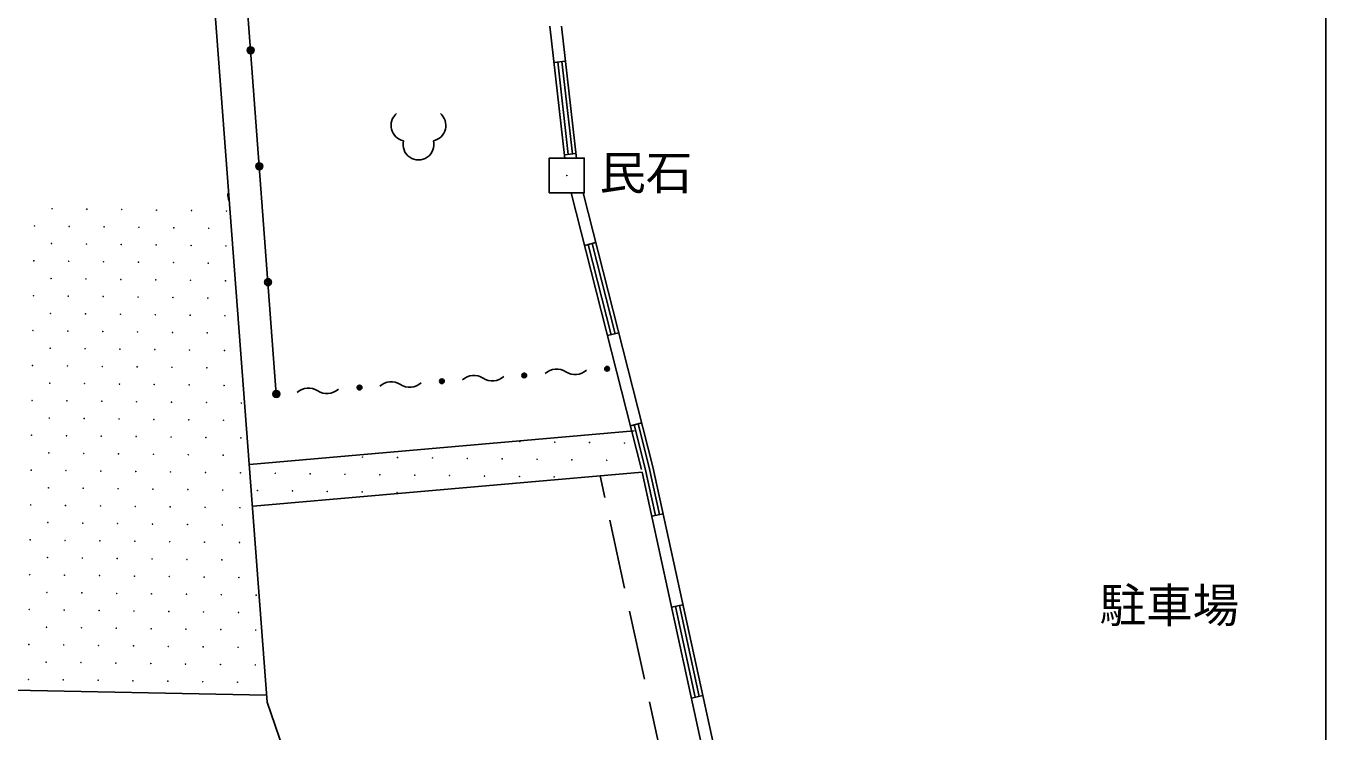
# Model space of a CAD drawing. Units: millimetres, scale not verified. Extents: x -100125 to 103927, y -69250 to 69250.
# Drawn here: x 86147 to 100125, y 16292 to 23881 of the extents above; entities that cross this region are included whole.
import ezdxf
from ezdxf.enums import TextEntityAlignment as Align

# ---------------------------------------------------------------- set-up
doc = ezdxf.new("R2010")
doc.units = ezdxf.units.MM
doc.header["$LTSCALE"] = 250
doc.linetypes.add('DASHED3', pattern=[4, 3, -1])
doc.layers.add('0-0_レイヤ15', color=2, linetype='Continuous')
doc.layers.add('1-0_現況', color=2, linetype='Continuous')
doc.styles.add('ＭＳ ゴシック', font='')
doc.styles.get('ＭＳ ゴシック').set_extended_font_data('MS Gothic')

msp = doc.modelspace()

# ---------------------------------------------------------------- linework, layer by layer
at = {"layer": '0-0_レイヤ15', "color": 6}
msp.add_lwpolyline([(100125, -55500), (74875, -55500), (74875, -69250), (100125, -69250), (100125, 69250)], dxfattribs=at)
at = {"layer": '1-0_現況'}
for p, q in [((88738.2, 16613.5), (86825.3, 42023.2)), ((87251.7, 41082.8), (88838.3, 19925.3)), ((91940.2, 22458.4), (91778.8, 23879.6)), ((91778.8, 23879.6), (91940.2, 22458.4)), ((92066, 22458.4), (91904.6, 23879.6)), ((88563.7, 23620.7), (88558.7, 23620.7)), ((88561.2, 23623.2), (88561.2, 23618.2)), ((91823, 23490.2), (91947.2, 23504.3)), ((91864.3, 23494.9), (91977.1, 22501.3)), ((91908.5, 23499.9), (92021.3, 22506.3)), ((91935.9, 22496.6), (92060.1, 22510.7)), ((88657.2, 22374), (88652.2, 22374)), ((88654.7, 22376.5), (88654.7, 22371.5)), ((91963.6, 22274.2), (91958.6, 22274.2)), ((91961.1, 22276.7), (91961.1, 22271.7)), ((92765, 19114), (92008.5, 22087.8)), ((92008.5, 22087.8), (92765, 19114)), ((86428.8, 21917), (86423.8, 21917)), ((86426.3, 21919.5), (86426.3, 21914.5)), ((86803.8, 21912.1), (86798.8, 21912.1)), ((86801.3, 21914.6), (86801.3, 21909.6)), ((87178.7, 21907.2), (87173.7, 21907.2)), ((87176.2, 21909.7), (87176.2, 21904.7)), ((87553.7, 21902.2), (87548.7, 21902.2)), ((87551.2, 21904.7), (87551.2, 21899.7)), ((87928.7, 21897.3), (87923.7, 21897.3)), ((87926.2, 21899.8), (87926.2, 21894.8)), ((88303.6, 21892.4), (88298.6, 21892.4)), ((88301.1, 21894.9), (88301.1, 21889.9)), ((86238.9, 21732), (86233.9, 21732)), ((86236.4, 21734.5), (86236.4, 21729.5)), ((86613.8, 21727.1), (86608.8, 21727.1)), ((86611.3, 21729.6), (86611.3, 21724.6)), ((86988.8, 21722.1), (86983.8, 21722.1)), ((86986.3, 21724.6), (86986.3, 21719.6)), ((87363.8, 21717.2), (87358.8, 21717.2)), ((87361.3, 21719.7), (87361.3, 21714.7)), ((87738.7, 21712.3), (87733.7, 21712.3)), ((87736.2, 21714.8), (87736.2, 21709.8)), ((88113.7, 21707.4), (88108.7, 21707.4)), ((88111.2, 21709.9), (88111.2, 21704.9)), ((86423.9, 21542), (86418.9, 21542)), ((86421.4, 21544.5), (86421.4, 21539.5)), ((86798.8, 21537.1), (86793.8, 21537.1)), ((86796.3, 21539.6), (86796.3, 21534.6)), ((87173.8, 21532.2), (87168.8, 21532.2)), ((87171.3, 21534.7), (87171.3, 21529.7)), ((87548.8, 21527.3), (87543.8, 21527.3)), ((87546.3, 21529.8), (87546.3, 21524.8)), ((92152.5, 21522), (92273.6, 21552.8)), ((92192.7, 21532.2), (92439.2, 20563.1)), ((92235.8, 21543.2), (92482.4, 20574)), ((87923.7, 21522.3), (87918.7, 21522.3)), ((87921.2, 21524.8), (87921.2, 21519.8)), ((88298.7, 21517.4), (88293.7, 21517.4)), ((88296.2, 21519.9), (88296.2, 21514.9)), ((86233.9, 21357), (86228.9, 21357)), ((86231.4, 21359.5), (86231.4, 21354.5)), ((86608.9, 21352.1), (86603.9, 21352.1)), ((86606.4, 21354.6), (86606.4, 21349.6)), ((86983.9, 21347.2), (86978.9, 21347.2)), ((86981.4, 21349.7), (86981.4, 21344.7)), ((87358.8, 21342.2), (87353.8, 21342.2)), ((87356.3, 21344.7), (87356.3, 21339.7)), ((87733.8, 21337.3), (87728.8, 21337.3)), ((87731.3, 21339.8), (87731.3, 21334.8)), ((88108.8, 21332.4), (88103.8, 21332.4)), ((88106.3, 21334.9), (88106.3, 21329.9)), ((86419, 21167.1), (86414, 21167.1)), ((86416.5, 21169.6), (86416.5, 21164.6)), ((86793.9, 21162.1), (86788.9, 21162.1)), ((86791.4, 21164.6), (86791.4, 21159.6)), ((87168.9, 21157.2), (87163.9, 21157.2)), ((87166.4, 21159.7), (87166.4, 21154.7)), ((87543.9, 21152.3), (87538.9, 21152.3)), ((87541.4, 21154.8), (87541.4, 21149.8)), ((87918.8, 21147.4), (87913.8, 21147.4)), ((87916.3, 21149.9), (87916.3, 21144.9)), ((88293.8, 21142.4), (88288.8, 21142.4)), ((88291.3, 21144.9), (88291.3, 21139.9)), ((88750.7, 21127.3), (88745.7, 21127.3)), ((88748.2, 21129.8), (88748.2, 21124.8)), ((86229, 20982), (86224, 20982)), ((86226.5, 20984.5), (86226.5, 20979.5)), ((86604, 20977.1), (86599, 20977.1)), ((86601.5, 20979.6), (86601.5, 20974.6)), ((86978.9, 20972.2), (86973.9, 20972.2)), ((86976.4, 20974.7), (86976.4, 20969.7)), ((87351.4, 20969.8), (87351.4, 20964.8)), ((87353.9, 20967.3), (87348.9, 20967.3)), ((87728.9, 20962.3), (87723.9, 20962.3)), ((87726.4, 20964.8), (87726.4, 20959.8)), ((88103.8, 20957.4), (88098.8, 20957.4)), ((88101.3, 20959.9), (88101.3, 20954.9)), ((86414, 20792.1), (86409, 20792.1)), ((86411.5, 20794.6), (86411.5, 20789.6)), ((86789, 20787.2), (86784, 20787.2)), ((86786.5, 20789.7), (86786.5, 20784.7)), ((87164, 20782.2), (87159, 20782.2)), ((87161.5, 20784.7), (87161.5, 20779.7)), ((87538.9, 20777.3), (87533.9, 20777.3)), ((87536.4, 20779.8), (87536.4, 20774.8)), ((87913.9, 20772.4), (87908.9, 20772.4)), ((87911.4, 20774.9), (87911.4, 20769.9)), ((88288.9, 20767.5), (88283.9, 20767.5)), ((88286.4, 20770), (88286.4, 20765)), ((86224.1, 20607.1), (86219.1, 20607.1)), ((86221.6, 20609.6), (86221.6, 20604.6)), ((86599, 20602.2), (86594, 20602.2)), ((86596.5, 20604.7), (86596.5, 20599.7)), ((86974, 20597.2), (86969, 20597.2)), ((86971.5, 20599.7), (86971.5, 20594.7)), ((87349, 20592.3), (87344, 20592.3)), ((87346.5, 20594.8), (87346.5, 20589.8)), ((87724, 20587.4), (87719, 20587.4)), ((87721.5, 20589.9), (87721.5, 20584.9)), ((88098.9, 20582.5), (88093.9, 20582.5)), ((88096.4, 20585), (88096.4, 20580)), ((92399, 20552.8), (92520.2, 20583.6)), ((86409.1, 20417.1), (86404.1, 20417.1)), ((86406.6, 20419.6), (86406.6, 20414.6)), ((86784.1, 20412.2), (86779.1, 20412.2)), ((86781.6, 20414.7), (86781.6, 20409.7)), ((87156.5, 20409.8), (87156.5, 20404.8)), ((87159, 20407.3), (87154, 20407.3)), ((87534, 20402.4), (87529, 20402.4)), ((87531.5, 20404.9), (87531.5, 20399.9)), ((87909, 20397.4), (87904, 20397.4)), ((87906.5, 20399.9), (87906.5, 20394.9)), ((88283.9, 20392.5), (88278.9, 20392.5)), ((88281.4, 20395), (88281.4, 20390)), ((86219.2, 20232.1), (86214.2, 20232.1)), ((86216.7, 20234.6), (86216.7, 20229.6)), ((86594.1, 20227.2), (86589.1, 20227.2)), ((86591.6, 20229.7), (86591.6, 20224.7)), ((86969.1, 20222.3), (86964.1, 20222.3)), ((86966.6, 20224.8), (86966.6, 20219.8)), ((87344.1, 20217.3), (87339.1, 20217.3)), ((87341.6, 20219.8), (87341.6, 20214.8)), ((87719, 20212.4), (87714, 20212.4)), ((87716.5, 20214.9), (87716.5, 20209.9)), ((88094, 20207.5), (88089, 20207.5)), ((88091.5, 20210), (88091.5, 20205)), ((88469, 20202.6), (88464, 20202.6)), ((88466.5, 20205.1), (88466.5, 20200.1)), ((92397.2, 20197), (92392.2, 20197)), ((92394.7, 20199.5), (92394.7, 20194.5)), ((86404.2, 20042.2), (86399.2, 20042.2)), ((86401.7, 20044.7), (86401.7, 20039.7)), ((86779.1, 20037.2), (86774.1, 20037.2)), ((86776.6, 20039.7), (86776.6, 20034.7)), ((87154.1, 20032.3), (87149.1, 20032.3)), ((87151.6, 20034.8), (87151.6, 20029.8)), ((87529.1, 20027.4), (87524.1, 20027.4)), ((87526.6, 20029.9), (87526.6, 20024.9)), ((87904, 20022.5), (87899, 20022.5)), ((87901.5, 20025), (87901.5, 20020)), ((88279, 20017.5), (88274, 20017.5)), ((88276.5, 20020), (88276.5, 20015)), ((89735.5, 19995), (89730.5, 19995)), ((89733, 19997.5), (89733, 19992.5)), ((90621, 20062.3), (90616, 20062.3)), ((90618.5, 20064.8), (90618.5, 20059.8)), ((91506.5, 20124.5), (91501.5, 20124.5)), ((91504, 20127), (91504, 20122)), ((86214.2, 19857.1), (86209.2, 19857.1)), ((86211.7, 19859.6), (86211.7, 19854.6)), ((86589.2, 19852.2), (86584.2, 19852.2)), ((86586.7, 19854.7), (86586.7, 19849.7)), ((86961.7, 19849.8), (86961.7, 19844.8)), ((88840.8, 19925.3), (88835.8, 19925.3)), ((88840.8, 19925.3), (88835.8, 19925.3)), ((88838.3, 19927.8), (88838.3, 19922.8)), ((88838.3, 19927.8), (88838.3, 19922.8)), ((86964.2, 19847.3), (86959.2, 19847.3)), ((87339.1, 19842.4), (87334.1, 19842.4)), ((87336.6, 19844.9), (87336.6, 19839.9)), ((87714.1, 19837.4), (87709.1, 19837.4)), ((87711.6, 19839.9), (87711.6, 19834.9)), ((88089.1, 19832.5), (88084.1, 19832.5)), ((88086.6, 19835), (88086.6, 19830)), ((88464, 19827.6), (88459, 19827.6)), ((88461.5, 19830.1), (88461.5, 19825.1)), ((86399.3, 19667.2), (86394.3, 19667.2)), ((86396.8, 19669.7), (86396.8, 19664.7)), ((86774.2, 19662.3), (86769.2, 19662.3)), ((86771.7, 19664.8), (86771.7, 19659.8)), ((87149.2, 19657.3), (87144.2, 19657.3)), ((87146.7, 19659.8), (87146.7, 19654.8)), ((87524.2, 19652.4), (87519.2, 19652.4)), ((87521.7, 19654.9), (87521.7, 19649.9)), ((87899.1, 19647.5), (87894.1, 19647.5)), ((87896.6, 19650), (87896.6, 19645)), ((88274.1, 19642.6), (88269.1, 19642.6)), ((88271.6, 19645.1), (88271.6, 19640.1)), ((92645.5, 19583.7), (92766.7, 19614.5)), ((86209.3, 19482.2), (86204.3, 19482.2)), ((86206.8, 19484.7), (86206.8, 19479.7)), ((86584.3, 19477.2), (86579.3, 19477.2)), ((86581.8, 19479.7), (86581.8, 19474.7)), ((86959.2, 19472.3), (86954.2, 19472.3)), ((86956.7, 19474.8), (86956.7, 19469.8)), ((87334.2, 19467.4), (87329.2, 19467.4)), ((87331.7, 19469.9), (87331.7, 19464.9)), ((87709.2, 19462.5), (87704.2, 19462.5)), ((87706.7, 19465), (87706.7, 19460)), ((88084.1, 19457.5), (88079.1, 19457.5)), ((88081.6, 19460), (88081.6, 19455)), ((88459.1, 19452.6), (88454.1, 19452.6)), ((88456.6, 19455.1), (88456.6, 19450.1)), ((88551, 19169.3), (92686.2, 19529.8)), ((86394.3, 19292.2), (86389.3, 19292.2)), ((86391.8, 19294.7), (86391.8, 19289.7)), ((91458.9, 19413.2), (91453.9, 19413.2)), ((91456.4, 19415.7), (91456.4, 19410.7)), ((91833.8, 19408.3), (91828.8, 19408.3)), ((91831.3, 19410.8), (91831.3, 19405.8)), ((92208.8, 19403.4), (92203.8, 19403.4)), ((92206.3, 19405.9), (92206.3, 19400.9)), ((92583.8, 19398.4), (92578.8, 19398.4)), ((92581.3, 19400.9), (92581.3, 19395.9)), ((86769.3, 19287.3), (86764.3, 19287.3)), ((86766.8, 19289.8), (86766.8, 19284.8)), ((87144.3, 19282.4), (87139.3, 19282.4)), ((87141.8, 19284.9), (87141.8, 19279.9)), ((87519.2, 19277.5), (87514.2, 19277.5)), ((87516.7, 19280), (87516.7, 19275)), ((87894.2, 19272.5), (87889.2, 19272.5)), ((87891.7, 19275), (87891.7, 19270)), ((88269.2, 19267.6), (88264.2, 19267.6)), ((88266.7, 19270.1), (88266.7, 19265.1)), ((89769, 19247.9), (89764, 19247.9)), ((89766.5, 19250.4), (89766.5, 19245.4)), ((90144, 19243), (90139, 19243)), ((90141.5, 19245.5), (90141.5, 19240.5)), ((90519, 19238), (90514, 19238)), ((90516.5, 19240.5), (90516.5, 19235.5)), ((90893.9, 19233.1), (90888.9, 19233.1)), ((90891.4, 19235.6), (90891.4, 19230.6)), ((91268.9, 19228.2), (91263.9, 19228.2)), ((91266.4, 19230.7), (91266.4, 19225.7)), ((91643.9, 19223.3), (91638.9, 19223.3)), ((91641.4, 19225.8), (91641.4, 19220.8)), ((92018.8, 19218.3), (92013.8, 19218.3)), ((92016.3, 19220.8), (92016.3, 19215.8)), ((92393.8, 19213.4), (92388.8, 19213.4)), ((92391.3, 19215.9), (92391.3, 19210.9)), ((86204.4, 19107.2), (86199.4, 19107.2)), ((86201.9, 19109.7), (86201.9, 19104.7)), ((86579.3, 19102.3), (86574.3, 19102.3)), ((86576.8, 19104.8), (86576.8, 19099.8)), ((86954.3, 19097.4), (86949.3, 19097.4)), ((86951.8, 19099.9), (86951.8, 19094.9)), ((87329.3, 19092.4), (87324.3, 19092.4)), ((87326.8, 19094.9), (87326.8, 19089.9)), ((87704.2, 19087.5), (87699.2, 19087.5)), ((87701.7, 19090), (87701.7, 19085)), ((88079.2, 19082.6), (88074.2, 19082.6)), ((88076.7, 19085.1), (88076.7, 19080.1)), ((88454.2, 19077.7), (88449.2, 19077.7)), ((88451.7, 19080.2), (88451.7, 19075.2)), ((88590.1, 18721), (92771.3, 19085.5)), ((88829.2, 19072.7), (88824.2, 19072.7)), ((88826.7, 19075.2), (88826.7, 19070.2)), ((89204.1, 19067.8), (89199.1, 19067.8)), ((89201.6, 19070.3), (89201.6, 19065.3)), ((89579.1, 19062.9), (89574.1, 19062.9)), ((89576.6, 19065.4), (89576.6, 19060.4)), ((89954.1, 19058), (89949.1, 19058)), ((89951.6, 19060.5), (89951.6, 19055.5)), ((90329, 19053), (90324, 19053)), ((90326.5, 19055.5), (90326.5, 19050.5)), ((90704, 19048.1), (90699, 19048.1)), ((90701.5, 19050.6), (90701.5, 19045.6)), ((91079, 19043.2), (91074, 19043.2)), ((91076.5, 19045.7), (91076.5, 19040.7)), ((91453.9, 19038.3), (91448.9, 19038.3)), ((91451.4, 19040.8), (91451.4, 19035.8)), ((91828.9, 19033.3), (91823.9, 19033.3)), ((91826.4, 19035.8), (91826.4, 19030.8)), ((95820.6, 5136.5), (92771.3, 19085.5)), ((86389.4, 18917.3), (86384.4, 18917.3)), ((86386.9, 18919.8), (86386.9, 18914.8)), ((86764.4, 18912.3), (86759.4, 18912.3)), ((86761.9, 18914.8), (86761.9, 18909.8)), ((87139.3, 18907.4), (87134.3, 18907.4)), ((87136.8, 18909.9), (87136.8, 18904.9)), ((87514.3, 18902.5), (87509.3, 18902.5)), ((87511.8, 18905), (87511.8, 18900)), ((87889.3, 18897.6), (87884.3, 18897.6)), ((87886.8, 18900.1), (87886.8, 18895.1)), ((88264.2, 18892.6), (88259.2, 18892.6)), ((88261.7, 18895.1), (88261.7, 18890.1)), ((88639.2, 18887.7), (88634.2, 18887.7)), ((88636.7, 18890.2), (88636.7, 18885.2)), ((89014.2, 18882.8), (89009.2, 18882.8)), ((89011.7, 18885.3), (89011.7, 18880.3)), ((89389.1, 18877.9), (89384.1, 18877.9)), ((89386.6, 18880.4), (89386.6, 18875.4)), ((89764.1, 18872.9), (89759.1, 18872.9)), ((89761.6, 18875.4), (89761.6, 18870.4)), ((86199.5, 18732.2), (86194.5, 18732.2)), ((86197, 18734.7), (86197, 18729.7)), ((90139.1, 18868), (90134.1, 18868)), ((90136.6, 18870.5), (90136.6, 18865.5)), ((86574.4, 18727.3), (86569.4, 18727.3)), ((86571.9, 18729.8), (86571.9, 18724.8)), ((86949.4, 18722.4), (86944.4, 18722.4)), ((86946.9, 18724.9), (86946.9, 18719.9)), ((87324.4, 18717.5), (87319.4, 18717.5)), ((87321.9, 18720), (87321.9, 18715)), ((87699.3, 18712.5), (87694.3, 18712.5)), ((87696.8, 18715), (87696.8, 18710)), ((88074.3, 18707.6), (88069.3, 18707.6)), ((88071.8, 18710.1), (88071.8, 18705.1)), ((88449.3, 18702.7), (88444.3, 18702.7)), ((88446.8, 18705.2), (88446.8, 18700.2)), ((92875.1, 18610.5), (92997.2, 18637.2)), ((86384.5, 18542.3), (86379.5, 18542.3)), ((86382, 18544.8), (86382, 18539.8)), ((86759.4, 18537.4), (86754.4, 18537.4)), ((86756.9, 18539.9), (86756.9, 18534.9)), ((87134.4, 18532.4), (87129.4, 18532.4)), ((87131.9, 18534.9), (87131.9, 18529.9)), ((87509.4, 18527.5), (87504.4, 18527.5)), ((87506.9, 18530), (87506.9, 18525)), ((87884.3, 18522.6), (87879.3, 18522.6)), ((87881.8, 18525.1), (87881.8, 18520.1)), ((88259.3, 18517.7), (88254.3, 18517.7)), ((88256.8, 18520.2), (88256.8, 18515.2)), ((86194.5, 18357.3), (86189.5, 18357.3)), ((86192, 18359.8), (86192, 18354.8)), ((86569.5, 18352.3), (86564.5, 18352.3)), ((86567, 18354.8), (86567, 18349.8)), ((86944.5, 18347.4), (86939.5, 18347.4)), ((86942, 18349.9), (86942, 18344.9)), ((87319.4, 18342.5), (87314.4, 18342.5)), ((87316.9, 18345), (87316.9, 18340)), ((87694.4, 18337.6), (87689.4, 18337.6)), ((87691.9, 18340.1), (87691.9, 18335.1)), ((88069.4, 18332.6), (88064.4, 18332.6)), ((88066.9, 18335.1), (88066.9, 18330.1)), ((88444.3, 18327.7), (88439.3, 18327.7)), ((88441.8, 18330.2), (88441.8, 18325.2)), ((86379.5, 18167.3), (86374.5, 18167.3)), ((86377, 18169.8), (86377, 18164.8)), ((86754.5, 18162.4), (86749.5, 18162.4)), ((86752, 18164.9), (86752, 18159.9)), ((87129.5, 18157.5), (87124.5, 18157.5)), ((87127, 18160), (87127, 18155)), ((87504.5, 18152.5), (87499.5, 18152.5)), ((87502, 18155), (87502, 18150)), ((87879.4, 18147.6), (87874.4, 18147.6)), ((87876.9, 18150.1), (87876.9, 18145.1)), ((88254.4, 18142.7), (88249.4, 18142.7)), ((88251.9, 18145.2), (88251.9, 18140.2)), ((86189.6, 17982.3), (86184.6, 17982.3)), ((86187.1, 17984.8), (86187.1, 17979.8)), ((86564.6, 17977.4), (86559.6, 17977.4)), ((86562.1, 17979.9), (86562.1, 17974.9)), ((86939.5, 17972.5), (86934.5, 17972.5)), ((86937, 17975), (86937, 17970)), ((87314.5, 17967.5), (87309.5, 17967.5)), ((87312, 17970), (87312, 17965)), ((87689.5, 17962.6), (87684.5, 17962.6)), ((87687, 17965.1), (87687, 17960.1)), ((88064.4, 17957.7), (88059.4, 17957.7)), ((88061.9, 17960.2), (88061.9, 17955.2)), ((88439.4, 17952.8), (88434.4, 17952.8)), ((88436.9, 17955.3), (88436.9, 17950.3)), ((86374.6, 17792.4), (86369.6, 17792.4)), ((86372.1, 17794.9), (86372.1, 17789.9)), ((86749.6, 17787.4), (86744.6, 17787.4)), ((86747.1, 17789.9), (86747.1, 17784.9)), ((87124.6, 17782.5), (87119.6, 17782.5)), ((87122.1, 17785), (87122.1, 17780)), ((87499.5, 17777.6), (87494.5, 17777.6)), ((87497, 17780.1), (87497, 17775.1)), ((87874.5, 17772.7), (87869.5, 17772.7)), ((87872, 17775.2), (87872, 17770.2)), ((88249.5, 17767.7), (88244.5, 17767.7)), ((88247, 17770.2), (88247, 17765.2)), ((88624.4, 17762.8), (88619.4, 17762.8)), ((88621.9, 17765.3), (88621.9, 17760.3)), ((93088.7, 17633.6), (93210.8, 17660.3)), ((93129.2, 17642.5), (93342.8, 16665.5)), ((93172.7, 17652), (93386.2, 16675.1)), ((86184.7, 17607.3), (86179.7, 17607.3)), ((86182.2, 17609.8), (86182.2, 17604.8)), ((86559.6, 17602.4), (86554.6, 17602.4)), ((86557.1, 17604.9), (86557.1, 17599.9)), ((86934.6, 17597.5), (86929.6, 17597.5)), ((86932.1, 17600), (86932.1, 17595)), ((87309.6, 17592.6), (87304.6, 17592.6)), ((87307.1, 17595.1), (87307.1, 17590.1)), ((87684.5, 17587.6), (87679.5, 17587.6)), ((87682, 17590.1), (87682, 17585.1)), ((88059.5, 17582.7), (88054.5, 17582.7)), ((88057, 17585.2), (88057, 17580.2)), ((88434.5, 17577.8), (88429.5, 17577.8)), ((88432, 17580.3), (88432, 17575.3)), ((86369.7, 17417.4), (86364.7, 17417.4)), ((86367.2, 17419.9), (86367.2, 17414.9)), ((86744.7, 17412.5), (86739.7, 17412.5)), ((86742.2, 17415), (86742.2, 17410)), ((87119.6, 17407.5), (87114.6, 17407.5)), ((87117.1, 17410), (87117.1, 17405)), ((87494.6, 17402.6), (87489.6, 17402.6)), ((87492.1, 17405.1), (87492.1, 17400.1)), ((87869.6, 17397.7), (87864.6, 17397.7)), ((87867.1, 17400.2), (87867.1, 17395.2)), ((88244.5, 17392.8), (88239.5, 17392.8)), ((88242, 17395.3), (88242, 17390.3)), ((88619.5, 17387.8), (88614.5, 17387.8)), ((88617, 17390.3), (88617, 17385.3)), ((86179.8, 17232.4), (86174.8, 17232.4)), ((86177.3, 17234.9), (86177.3, 17229.9)), ((86554.7, 17227.4), (86549.7, 17227.4)), ((86552.2, 17229.9), (86552.2, 17224.9)), ((86929.7, 17222.5), (86924.7, 17222.5)), ((86927.2, 17225), (86927.2, 17220)), ((87304.7, 17217.6), (87299.7, 17217.6)), ((87302.2, 17220.1), (87302.2, 17215.1)), ((87679.6, 17212.7), (87674.6, 17212.7)), ((87677.1, 17215.2), (87677.1, 17210.2)), ((88054.6, 17207.7), (88049.6, 17207.7)), ((88052.1, 17210.2), (88052.1, 17205.2)), ((88429.6, 17202.8), (88424.6, 17202.8)), ((88427.1, 17205.3), (88427.1, 17200.3)), ((86364.8, 17042.4), (86359.8, 17042.4)), ((86362.3, 17044.9), (86362.3, 17039.9)), ((86739.7, 17037.5), (86734.7, 17037.5)), ((86737.2, 17040), (86737.2, 17035)), ((87114.7, 17032.6), (87109.7, 17032.6)), ((87112.2, 17035.1), (87112.2, 17030.1)), ((87489.7, 17027.6), (87484.7, 17027.6)), ((87487.2, 17030.1), (87487.2, 17025.1)), ((87864.6, 17022.7), (87859.6, 17022.7)), ((87862.1, 17025.2), (87862.1, 17020.2)), ((88239.6, 17017.8), (88234.6, 17017.8)), ((88237.1, 17020.3), (88237.1, 17015.3)), ((88614.6, 17012.9), (88609.6, 17012.9)), ((88612.1, 17015.4), (88612.1, 17010.4)), ((86174.8, 16857.4), (86169.8, 16857.4)), ((86172.3, 16859.9), (86172.3, 16854.9)), ((86549.8, 16852.5), (86544.8, 16852.5)), ((86547.3, 16855), (86547.3, 16850)), ((86924.8, 16847.5), (86919.8, 16847.5)), ((86922.3, 16850), (86922.3, 16845)), ((87299.7, 16842.6), (87294.7, 16842.6)), ((87297.2, 16845.1), (87297.2, 16840.1)), ((87674.7, 16837.7), (87669.7, 16837.7)), ((87672.2, 16840.2), (87672.2, 16835.2)), ((88049.7, 16832.8), (88044.7, 16832.8)), ((88047.2, 16835.3), (88047.2, 16830.3)), ((88424.6, 16827.8), (88419.6, 16827.8)), ((88422.1, 16830.3), (88422.1, 16825.3)), ((84691.5, 16769.4), (88732.6, 16687.4)), ((93302.2, 16656.7), (93424.3, 16683.4)), ((90623.1, 11122), (88738.2, 16613.5))]:
    msp.add_line(p, q, dxfattribs=at)
at = {"layer": '1-0_現況', "linetype": 'DASHED3'}
msp.add_line((95360, 5136.5), (92319.2, 19046.1), dxfattribs=at)
at = {"layer": '1-0_現況'}
msp.add_lwpolyline([(91773.6, 22086.7), (92148.6, 22086.7), (92148.6, 22461.7), (91773.6, 22461.7)], close=True, dxfattribs=at)
for points in [[(95942.7, 5163.2), (92886.7, 19142.8), (92137.5, 22087.8)], [(92685.8, 19593.9), (92805.4, 19123.5), (92915.6, 18619.4)], [(92728.9, 19604.9), (92848.7, 19133.8), (92959.1, 18628.9)]]:
    msp.add_lwpolyline(points, dxfattribs=at)
for centre, radius in [((88561.2, 23620.7), 37.5), ((88561.2, 23620.7), 25.5), ((88561.2, 23620.7), 13.5), ((88654.7, 22374), 37.5), ((88654.7, 22374), 25.5), ((88654.7, 22374), 13.5), ((88748.2, 21127.3), 37.5), ((88748.2, 21127.3), 25.5), ((88748.2, 21127.3), 13.5), ((91504, 20124.5), 25), ((91504, 20124.5), 17), ((91507.1, 20129.9), 18.8), ((91504, 20124.5), 9), ((92394.7, 20197), 25), ((92394.7, 20197), 17), ((92394.7, 20197), 9), ((89733, 19995), 25), ((89727.9, 19993.5), 18.8), ((89733, 19995), 17), ((89733, 19995), 9), ((90618.5, 20062.3), 25), ((90617.5, 20061.7), 18.8), ((90618.5, 20062.3), 17), ((90618.5, 20062.3), 9), ((88838.3, 19925.3), 37.5), ((88838.3, 19925.3), 37.5), ((88838.3, 19925.3), 25.5), ((88838.3, 19925.3), 25.5), ((88838.3, 19925.3), 18.8), ((88838.3, 19925.3), 13.5), ((88838.3, 19925.3), 13.5)]:
    msp.add_circle(centre, radius, dxfattribs=at)
for centre, radius, start, end in [((90241.8, 22813.1), 169.5, 130.60141, 257.47131), ((90491.8, 22813.1), 169.5, 282.52869, 49.39859), ((90366.8, 22608.3), 166.5, 166.31408, 13.68592), ((88491.1, 22077.4), 175, 179.31106, 205.08328), ((91851.9, 20008.8), 184.6, 57.21093, 131.55318), ((92051.8, 20319.1), 184.6, 237.21293, 311.55246), ((90072.7, 19872.4), 184.6, 57.21093, 131.55318), ((90272.6, 20182.8), 184.6, 237.21293, 311.55246), ((90962.3, 19940.6), 184.6, 57.21093, 131.55318), ((91162.2, 20251), 184.6, 237.21293, 311.55246), ((89183.1, 19804.2), 184.6, 57.21093, 131.55318), ((89383, 20114.6), 184.6, 237.21293, 311.55246)]:
    msp.add_arc(centre, radius, start, end, dxfattribs=at)

# ---------------------------------------------------------------- texts
at = {"layer": '1-0_現況', "color": 7, "style": 'ＭＳ ゴシック'}
for s, p in [('民石', (92311.1, 22012.4)), ('駐車場', (97691.2, 17361))]:
    msp.add_text(s, height=366.6, dxfattribs=at).set_placement(p, align=Align.BOTTOM_LEFT)

doc.saveas('drawing.dxf')
